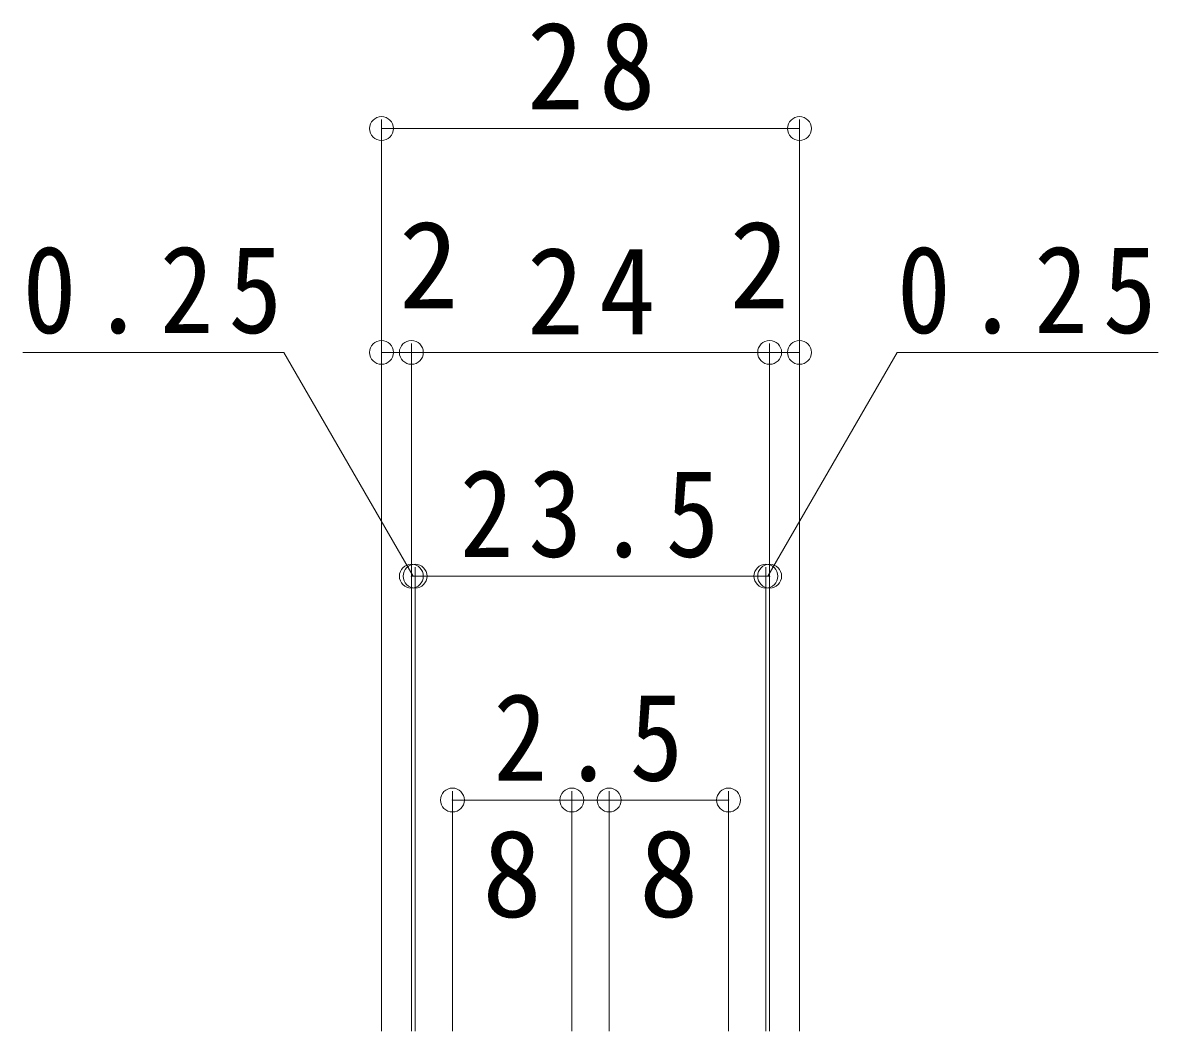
# Model space of a CAD drawing. Units: millimetres on the paper, enlarged 5 times, with parts at other scales. Extents: x -910 to 1371, y -980 to 819.
# Drawn here: x -490.8 to -300.6, y -92.9 to 76 of the extents above; entities that cross this region are included whole.
import ezdxf
from ezdxf.enums import TextEntityAlignment as Align

# ---------------------------------------------------------------- set-up
doc = ezdxf.new("R2010")
doc.units = ezdxf.units.MM
doc.header["$LTSCALE"] = 5
doc.header["$PDMODE"] = 32
doc.header["$PDSIZE"] = 4
doc.layers.add('D-4_0216_', color=7, linetype='Continuous', lineweight=9)
doc.styles.add('ＭＳ ゴシック', font='')
doc.styles.get('ＭＳ ゴシック').set_extended_font_data('MS Gothic')

msp = doc.modelspace()

# ---------------------------------------------------------------- linework, layer by layer
at = {"layer": 'D-4_0216_'}
for p, q in [((-430.698, 59.808), (-430.698, -92.942)), ((-360.698, 59.808), (-360.698, -92.942)), ((-430.698, 58.308), (-360.698, 58.308)), ((-425.698, 22.308), (-425.698, -92.942)), ((-365.698, 22.308), (-365.698, -92.942)), ((-490.786, 20.808), (-447.036, 20.808)), ((-425.385, -16.692), (-447.036, 20.808)), ((-430.698, 20.808), (-425.698, 20.808)), ((-425.698, 20.808), (-365.698, 20.808)), ((-366.01, -16.692), (-344.36, 20.808)), ((-365.698, 20.808), (-360.698, 20.808)), ((-344.36, 20.808), (-300.61, 20.808)), ((-425.073, -15.192), (-425.073, -92.942)), ((-366.323, -15.192), (-366.323, -92.942)), ((-425.698, -16.692), (-425.073, -16.692)), ((-425.073, -16.692), (-366.323, -16.692)), ((-366.323, -16.692), (-365.698, -16.692)), ((-418.823, -52.692), (-418.823, -92.942)), ((-398.823, -52.692), (-398.823, -92.942)), ((-392.573, -52.692), (-392.573, -92.942)), ((-372.573, -52.692), (-372.573, -92.942)), ((-418.823, -54.192), (-398.823, -54.192)), ((-398.823, -54.192), (-392.573, -54.192)), ((-392.573, -54.192), (-372.573, -54.192))]:
    msp.add_line(p, q, dxfattribs=at)
for p in [(-430.698, 58.308), (-360.698, 58.308), (-430.698, 20.808), (-425.698, 20.808), (-365.698, 20.808), (-360.698, 20.808), (-425.698, -16.692), (-425.073, -16.692), (-366.323, -16.692), (-365.698, -16.692), (-418.823, -54.192), (-398.823, -54.192), (-392.573, -54.192), (-372.573, -54.192)]:
    msp.add_point(p, dxfattribs=at)

# ---------------------------------------------------------------- texts
at = {"layer": 'D-4_0216_', "color": 2, "style": 'ＭＳ ゴシック'}
for s, p in [('2', (-427.775, 23.808)), ('2', (-372.417, 23.808)), ('8', (-413.823, -78.203)), ('8', (-387.573, -78.203))]:
    msp.add_text(s, height=14.66, dxfattribs=at).set_placement(p, align=Align.BOTTOM_LEFT)
at = {"layer": 'D-4_0216_', "color": 2, "char_height": 14.66, "attachment_point": 7, "style": 'ＭＳ ゴシック'}
for s, insert in [('\\T1.27;\\W0.95;28', (-406.323, 61.308)), ('\\T1.28;\\W0.9;0.25', (-490.786, 23.808)), ('\\T1.27;\\W0.95;24', (-406.323, 23.808)), ('\\T1.28;\\W0.9;0.25', (-344.36, 23.808)), ('\\T1.28;\\W0.9;23.5', (-417.573, -13.692)), ('\\T1.27;\\W0.9;2.5', (-411.948, -51.192))]:
    msp.add_mtext(s, dxfattribs=dict(at, insert=insert))

doc.saveas('drawing.dxf')
